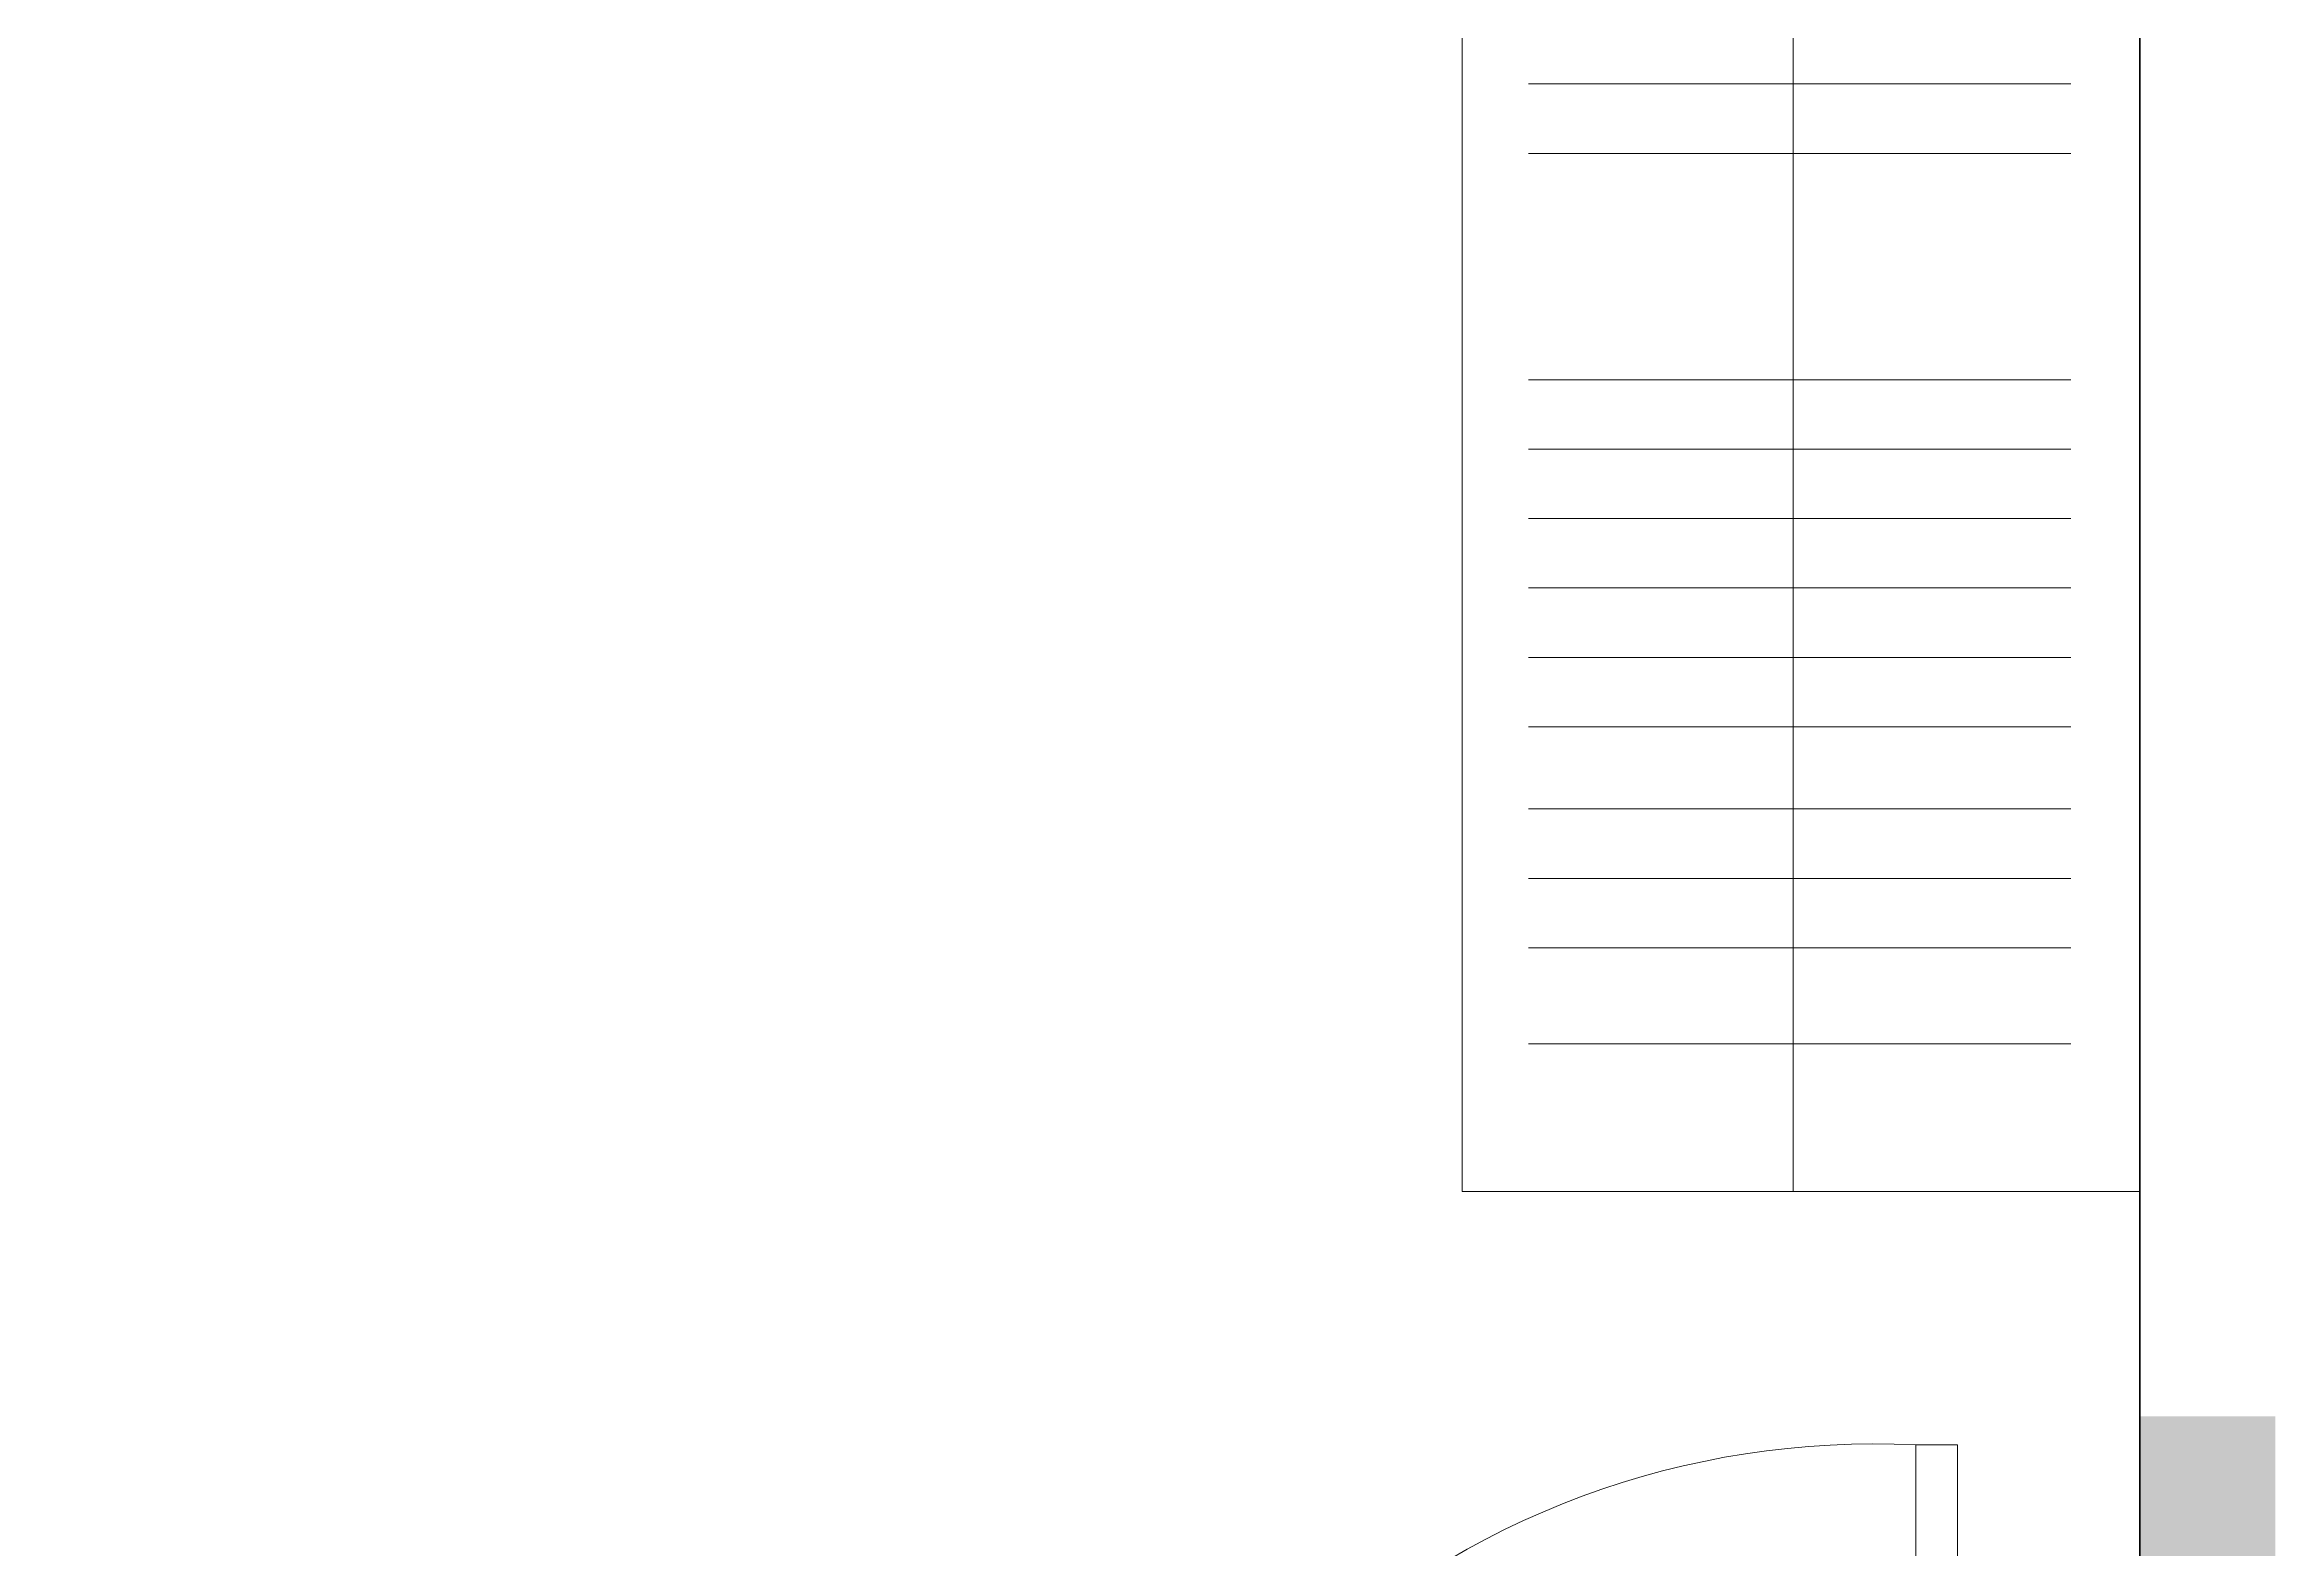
# Model space of a CAD drawing. Header units: millimetres. Extents: x 3491 to 3974, y 1583 to 1976.
# Drawn here: x 3948.421 to 3950.396, y 1959.374 to 1960.706 of the extents above; entities that cross this region are included whole.
import ezdxf

# ---------------------------------------------------------------- set-up
doc = ezdxf.new("R2010")
doc.units = ezdxf.units.MM
for name, color, linetype, lineweight in [('FURNITURE', 220, 'Continuous', 5), ('J', 7, 'Continuous', 5), ('Muro1', 162, 'Continuous', 40), ('PUB_H', 13, 'Continuous', 5), ('Puertas', 52, 'Continuous', 5)]:
    doc.layers.add(name, color=color, linetype=linetype, lineweight=lineweight)
doc.styles.get("Standard").update_dxf_attribs({"font": 'arial.ttf'})

# ---------------------------------------------------------------- blocks, each defined once
blk = doc.blocks.new('A$C72CD3181')
at = {"layer": 'PUB_H'}
h = blk.add_hatch(color=256, dxfattribs=at)
h.paths.add_polyline_path([(3450, 6130), (3330, 6130), (3330, 5350), (3210, 5350), (3210, 5230), (3450, 5230)])
h.paths.add_polyline_path([(180, 5230), (900, 5230), (900, 5350), (180, 5350), (180, 5650), (0, 5650), (0, 4890), (180, 4890)])
h.paths.add_polyline_path([(180, 900), (0, 900), (0, 0), (755, 0), (755, 180), (180, 180)])
h.paths.add_polyline_path([(3450, 900), (3330, 900), (3330, 180), (2755, 180), (2755, 0), (3450, 0)])

msp = doc.modelspace()

# ---------------------------------------------------------------- linework, layer by layer
at = {"layer": 'FURNITURE', "linetype": 'ByBlock'}
for p, q in [((3949.6764, 1959.6905), (3949.6764, 1961.8615)), ((3949.9696, 1961.8615), (3949.9696, 1959.6905)), ((3950.2153, 1960.671), (3949.7351, 1960.671)), ((3950.2153, 1960.6095), (3949.7351, 1960.6095)), ((3950.2153, 1960.4091), (3949.7351, 1960.4091)), ((3950.2153, 1960.3477), (3949.7351, 1960.3477)), ((3950.2153, 1960.2862), (3949.7351, 1960.2862)), ((3950.2153, 1960.2248), (3949.7351, 1960.2248)), ((3950.2153, 1960.1633), (3949.7351, 1960.1633)), ((3950.2153, 1960.1019), (3949.7351, 1960.1019)), ((3950.2153, 1960.0292), (3949.7351, 1960.0292)), ((3950.2153, 1959.9678), (3949.7351, 1959.9678)), ((3950.2153, 1959.9063), (3949.7351, 1959.9063)), ((3950.2153, 1959.8212), (3949.7351, 1959.8212)), ((3950.2764, 1959.6905), (3949.6764, 1959.6905))]:
    msp.add_line(p, q, dxfattribs=at)
at = {"layer": 'Muro1'}
msp.add_lwpolyline([(3950.2764, 1958.7115), (3950.2764, 1961.8615)], dxfattribs=at)
at = {"layer": 'Puertas', "linetype": 'ByBlock'}
for p, q in [((3950.078, 1959.4663), (3950.078, 1958.7242)), ((3950.1151, 1959.4663), (3950.078, 1959.4663)), ((3950.1151, 1958.7242), (3950.1151, 1959.4663))]:
    msp.add_line(p, q, dxfattribs=at)
msp.add_arc((3950.0409, 1958.7251), 0.7421, 87.134, 180.0717, dxfattribs=at)

# ---------------------------------------------------------------- block references
at = {"layer": 'J', "xscale": 0.001, "yscale": 0.001, "zscale": 0.001}
msp.add_blockref('A$C72CD3181', (3946.9464, 1953.3615), dxfattribs=at)

# ---------------------------------------------------------------- texts
at = {"layer": 'FURNITURE', "linetype": 'ByBlock', "text_generation_flag": 4, "width": 0.8}
msp.add_text('卧室', height=0.000056, rotation=180, dxfattribs=at).set_placement((3948.4951, 1959.6109))

doc.saveas('drawing.dxf')
